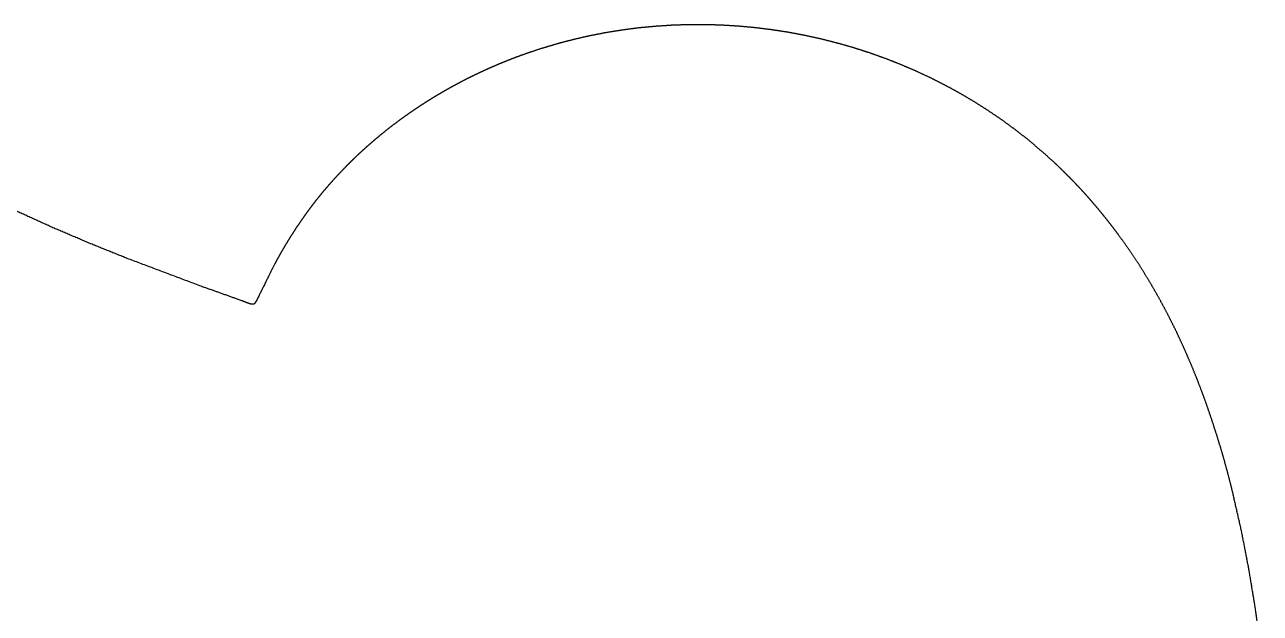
# Model space of a CAD drawing. Header units: feet. Extents: x 3.9 to 4.35, y 0.02 to 1.11.
# Drawn here: x 4.0835 to 4.2493, y 0.9079 to 0.9869 of the extents above; entities that cross this region are included whole.
import ezdxf

# ---------------------------------------------------------------- set-up
doc = ezdxf.new("R2010")
doc.units = ezdxf.units.FT
doc.header["$MEASUREMENT"] = 0
doc.layers.add('Standard', color=178, linetype='Continuous', true_color=0x000000)

msp = doc.modelspace()

# ---------------------------------------------------------------- linework, layer by layer
at = {"layer": 'Standard'}
for points in [[(4.16819, 0.98667), (4.16707, 0.98657), (4.16595, 0.98646)], [(4.16819, 0.98667, 0.10032), (4.16707, 0.98657, 0.10032), (4.16595, 0.98646, 0.10032)], [(4.17043, 0.98682), (4.16931, 0.98674), (4.16819, 0.98667)], [(4.17043, 0.98682, 0.10032), (4.16931, 0.98674, 0.10032), (4.16819, 0.98667, 0.10032)], [(4.16819, 0.98667), (4.16819, 0.98667, 0.05016), (4.16819, 0.98667, 0.10032)], [(4.17267, 0.98689), (4.17155, 0.98685), (4.17043, 0.98682)], [(4.17267, 0.98689, 0.10032), (4.17155, 0.98685, 0.10032), (4.17043, 0.98682, 0.10032)], [(4.17043, 0.98682), (4.17043, 0.98682, 0.05016), (4.17043, 0.98682, 0.10032)], [(4.17491, 0.98689), (4.17379, 0.98689), (4.17267, 0.98689)], [(4.17267, 0.98689), (4.17267, 0.98689, 0.05016), (4.17267, 0.98689, 0.10032)], [(4.17491, 0.98689, 0.10032), (4.17379, 0.98689, 0.10032), (4.17267, 0.98689, 0.10032)], [(4.17715, 0.98682), (4.17603, 0.98686), (4.17491, 0.98689)], [(4.17491, 0.98689), (4.17491, 0.98689, 0.05016), (4.17491, 0.98689, 0.10032)], [(4.17715, 0.98682, 0.10032), (4.17603, 0.98686, 0.10032), (4.17491, 0.98689, 0.10032)], [(4.17938, 0.98668), (4.17827, 0.98675), (4.17715, 0.98682)], [(4.17715, 0.98682), (4.17715, 0.98682, 0.05016), (4.17715, 0.98682, 0.10032)], [(4.17938, 0.98668, 0.10032), (4.17827, 0.98675, 0.10032), (4.17715, 0.98682, 0.10032)], [(4.18161, 0.98648), (4.1805, 0.98658), (4.17938, 0.98668)], [(4.17938, 0.98668), (4.17938, 0.98668, 0.05016), (4.17938, 0.98668, 0.10032)], [(4.18161, 0.98648, 0.10032), (4.1805, 0.98658, 0.10032), (4.17938, 0.98668, 0.10032)], [(4.15929, 0.98539), (4.1582, 0.98514), (4.1571, 0.98488)], [(4.15929, 0.98539, 0.10032), (4.1582, 0.98514, 0.10032), (4.1571, 0.98488, 0.10032)], [(4.1615, 0.98582), (4.1604, 0.9856), (4.15929, 0.98539)], [(4.1615, 0.98582, 0.10032), (4.1604, 0.9856, 0.10032), (4.15929, 0.98539, 0.10032)], [(4.15929, 0.98539), (4.15929, 0.98539, 0.05016), (4.15929, 0.98539, 0.10032)], [(4.16373, 0.98617), (4.16261, 0.98599), (4.1615, 0.98582)], [(4.16373, 0.98617, 0.10032), (4.16261, 0.98599, 0.10032), (4.1615, 0.98582, 0.10032)], [(4.1615, 0.98582), (4.1615, 0.98582, 0.05016), (4.1615, 0.98582, 0.10032)], [(4.16595, 0.98646), (4.16484, 0.98632), (4.16373, 0.98617)], [(4.16595, 0.98646, 0.10032), (4.16484, 0.98632, 0.10032), (4.16373, 0.98617, 0.10032)], [(4.16373, 0.98617), (4.16373, 0.98617, 0.05016), (4.16373, 0.98617, 0.10032)], [(4.16595, 0.98646), (4.16595, 0.98646, 0.05016), (4.16595, 0.98646, 0.10032)], [(4.18383, 0.9862), (4.18272, 0.98634), (4.18161, 0.98648)], [(4.18161, 0.98648), (4.18161, 0.98648, 0.05016), (4.18161, 0.98648, 0.10032)], [(4.18383, 0.9862, 0.10032), (4.18272, 0.98634, 0.10032), (4.18161, 0.98648, 0.10032)], [(4.18604, 0.98586), (4.18494, 0.98603), (4.18383, 0.9862)], [(4.18383, 0.9862), (4.18383, 0.9862, 0.05016), (4.18383, 0.9862, 0.10032)], [(4.18604, 0.98586, 0.10032), (4.18494, 0.98603, 0.10032), (4.18383, 0.9862, 0.10032)], [(4.18824, 0.98544), (4.18714, 0.98565), (4.18604, 0.98586)], [(4.18604, 0.98586), (4.18604, 0.98586, 0.05016), (4.18604, 0.98586, 0.10032)], [(4.18824, 0.98544, 0.10032), (4.18714, 0.98565, 0.10032), (4.18604, 0.98586, 0.10032)], [(4.19043, 0.98496), (4.18933, 0.9852), (4.18824, 0.98544)], [(4.18824, 0.98544), (4.18824, 0.98544, 0.05016), (4.18824, 0.98544, 0.10032)], [(4.19043, 0.98496, 0.10032), (4.18933, 0.9852, 0.10032), (4.18824, 0.98544, 0.10032)], [(4.15268, 0.98364), (4.15157, 0.98327), (4.15047, 0.98289)], [(4.15268, 0.98364, 0.10032), (4.15157, 0.98327, 0.10032), (4.15047, 0.98289, 0.10032)], [(4.15491, 0.98431), (4.1538, 0.98397), (4.15268, 0.98364)], [(4.15491, 0.98431, 0.10032), (4.1538, 0.98397, 0.10032), (4.15268, 0.98364, 0.10032)], [(4.15268, 0.98364), (4.15268, 0.98364, 0.05016), (4.15268, 0.98364, 0.10032)], [(4.1571, 0.98488), (4.15601, 0.9846), (4.15491, 0.98431)], [(4.1571, 0.98488, 0.10032), (4.15601, 0.9846, 0.10032), (4.15491, 0.98431, 0.10032)], [(4.15491, 0.98431), (4.15491, 0.98431, 0.05016), (4.15491, 0.98431, 0.10032)], [(4.1571, 0.98488), (4.1571, 0.98488, 0.05016), (4.1571, 0.98488, 0.10032)], [(4.19259, 0.98441), (4.19151, 0.98469), (4.19043, 0.98496)], [(4.19043, 0.98496), (4.19043, 0.98496, 0.05016), (4.19043, 0.98496, 0.10032)], [(4.19259, 0.98441, 0.10032), (4.19151, 0.98469, 0.10032), (4.19043, 0.98496, 0.10032)], [(4.19474, 0.9838), (4.19367, 0.98411), (4.19259, 0.98441)], [(4.19259, 0.98441), (4.19259, 0.98441, 0.05016), (4.19259, 0.98441, 0.10032)], [(4.19474, 0.9838, 0.10032), (4.19367, 0.98411, 0.10032), (4.19259, 0.98441, 0.10032)], [(4.19687, 0.98312), (4.19581, 0.98346), (4.19474, 0.9838)], [(4.19474, 0.9838), (4.19474, 0.9838, 0.05016), (4.19474, 0.9838, 0.10032)], [(4.19687, 0.98312, 0.10032), (4.19581, 0.98346, 0.10032), (4.19474, 0.9838, 0.10032)], [(4.14828, 0.98206), (4.14774, 0.98184), (4.1472, 0.98162)], [(4.14828, 0.98206, 0.10032), (4.14774, 0.98184, 0.10032), (4.1472, 0.98162, 0.10032)], [(4.14937, 0.98249), (4.14882, 0.98228), (4.14828, 0.98206)], [(4.14937, 0.98249, 0.10032), (4.14882, 0.98228, 0.10032), (4.14828, 0.98206, 0.10032)], [(4.14828, 0.98206), (4.14828, 0.98206, 0.05016), (4.14828, 0.98206, 0.10032)], [(4.15047, 0.98289), (4.14992, 0.98269), (4.14937, 0.98249)], [(4.15047, 0.98289, 0.10032), (4.14992, 0.98269, 0.10032), (4.14937, 0.98249, 0.10032)], [(4.14937, 0.98249), (4.14937, 0.98249, 0.05016), (4.14937, 0.98249, 0.10032)], [(4.15047, 0.98289), (4.15047, 0.98289, 0.05016), (4.15047, 0.98289, 0.10032)], [(4.19898, 0.98237), (4.19793, 0.98274), (4.19687, 0.98312)], [(4.19687, 0.98312), (4.19687, 0.98312, 0.05016), (4.19687, 0.98312, 0.10032)], [(4.19898, 0.98237, 0.10032), (4.19793, 0.98274, 0.10032), (4.19687, 0.98312, 0.10032)], [(4.20106, 0.98155), (4.20002, 0.98196), (4.19898, 0.98237)], [(4.19898, 0.98237), (4.19898, 0.98237, 0.05016), (4.19898, 0.98237, 0.10032)], [(4.20106, 0.98155, 0.10032), (4.20002, 0.98196, 0.10032), (4.19898, 0.98237, 0.10032)], [(4.14399, 0.98018), (4.14347, 0.97992), (4.14294, 0.97967)], [(4.14399, 0.98018, 0.10032), (4.14347, 0.97992, 0.10032), (4.14294, 0.97967, 0.10032)], [(4.14505, 0.98068), (4.14452, 0.98043), (4.14399, 0.98018)], [(4.14505, 0.98068, 0.10032), (4.14452, 0.98043, 0.10032), (4.14399, 0.98018, 0.10032)], [(4.14399, 0.98018), (4.14399, 0.98018, 0.05016), (4.14399, 0.98018, 0.10032)], [(4.14612, 0.98116), (4.14559, 0.98092), (4.14505, 0.98068)], [(4.14612, 0.98116, 0.10032), (4.14559, 0.98092, 0.10032), (4.14505, 0.98068, 0.10032)], [(4.14505, 0.98068), (4.14505, 0.98068, 0.05016), (4.14505, 0.98068, 0.10032)], [(4.1472, 0.98162), (4.14666, 0.98139), (4.14612, 0.98116)], [(4.1472, 0.98162, 0.10032), (4.14666, 0.98139, 0.10032), (4.14612, 0.98116, 0.10032)], [(4.14612, 0.98116), (4.14612, 0.98116, 0.05016), (4.14612, 0.98116, 0.10032)], [(4.1472, 0.98162), (4.1472, 0.98162, 0.05016), (4.1472, 0.98162, 0.10032)], [(4.20312, 0.98067), (4.20209, 0.98111), (4.20106, 0.98155)], [(4.20106, 0.98155), (4.20106, 0.98155, 0.05016), (4.20106, 0.98155, 0.10032)], [(4.20312, 0.98067, 0.10032), (4.20209, 0.98111, 0.10032), (4.20106, 0.98155, 0.10032)], [(4.20514, 0.97973), (4.20413, 0.9802), (4.20312, 0.98067)], [(4.20312, 0.98067), (4.20312, 0.98067, 0.05016), (4.20312, 0.98067, 0.10032)], [(4.20514, 0.97973, 0.10032), (4.20413, 0.9802, 0.10032), (4.20312, 0.98067, 0.10032)], [(4.14087, 0.97857), (4.14036, 0.97829), (4.13985, 0.978)], [(4.14087, 0.97857, 0.10032), (4.14036, 0.97829, 0.10032), (4.13985, 0.978, 0.10032)], [(4.1419, 0.97913), (4.14139, 0.97885), (4.14087, 0.97857)], [(4.1419, 0.97913, 0.10032), (4.14139, 0.97885, 0.10032), (4.14087, 0.97857, 0.10032)], [(4.14087, 0.97857), (4.14087, 0.97857, 0.05016), (4.14087, 0.97857, 0.10032)], [(4.14294, 0.97967), (4.14242, 0.9794), (4.1419, 0.97913)], [(4.14294, 0.97967, 0.10032), (4.14242, 0.9794, 0.10032), (4.1419, 0.97913, 0.10032)], [(4.1419, 0.97913), (4.1419, 0.97913, 0.05016), (4.1419, 0.97913, 0.10032)], [(4.14294, 0.97967), (4.14294, 0.97967, 0.05016), (4.14294, 0.97967, 0.10032)], [(4.20714, 0.97871), (4.20614, 0.97922), (4.20514, 0.97973)], [(4.20514, 0.97973), (4.20514, 0.97973, 0.05016), (4.20514, 0.97973, 0.10032)], [(4.20714, 0.97871, 0.10032), (4.20614, 0.97922, 0.10032), (4.20514, 0.97973, 0.10032)], [(4.2091, 0.97764), (4.20812, 0.97818), (4.20714, 0.97871)], [(4.20714, 0.97871), (4.20714, 0.97871, 0.05016), (4.20714, 0.97871, 0.10032)], [(4.2091, 0.97764, 0.10032), (4.20812, 0.97818, 0.10032), (4.20714, 0.97871, 0.10032)], [(4.13784, 0.9768), (4.13735, 0.97649), (4.13685, 0.97617)], [(4.13784, 0.9768, 0.10032), (4.13735, 0.97649, 0.10032), (4.13685, 0.97617, 0.10032)], [(4.13884, 0.97741), (4.13834, 0.97711), (4.13784, 0.9768)], [(4.13884, 0.97741, 0.10032), (4.13834, 0.97711, 0.10032), (4.13784, 0.9768, 0.10032)], [(4.13784, 0.9768), (4.13784, 0.9768, 0.05016), (4.13784, 0.9768, 0.10032)], [(4.13985, 0.978), (4.13935, 0.97771), (4.13884, 0.97741)], [(4.13985, 0.978, 0.10032), (4.13935, 0.97771, 0.10032), (4.13884, 0.97741, 0.10032)], [(4.13884, 0.97741), (4.13884, 0.97741, 0.05016), (4.13884, 0.97741, 0.10032)], [(4.13985, 0.978), (4.13985, 0.978, 0.05016), (4.13985, 0.978, 0.10032)], [(4.21103, 0.9765), (4.21007, 0.97707), (4.2091, 0.97764)], [(4.2091, 0.97764), (4.2091, 0.97764, 0.05016), (4.2091, 0.97764, 0.10032)], [(4.21103, 0.9765, 0.10032), (4.21007, 0.97707, 0.10032), (4.2091, 0.97764, 0.10032)], [(4.13588, 0.97553), (4.1354, 0.9752), (4.13491, 0.97486)], [(4.13588, 0.97553, 0.10032), (4.1354, 0.9752, 0.10032), (4.13491, 0.97486, 0.10032)], [(4.13685, 0.97617), (4.13636, 0.97585), (4.13588, 0.97553)], [(4.13685, 0.97617, 0.10032), (4.13636, 0.97585, 0.10032), (4.13588, 0.97553, 0.10032)], [(4.13588, 0.97553), (4.13588, 0.97553, 0.05016), (4.13588, 0.97553, 0.10032)], [(4.13685, 0.97617), (4.13685, 0.97617, 0.05016), (4.13685, 0.97617, 0.10032)], [(4.21292, 0.97529), (4.21198, 0.9759), (4.21103, 0.9765)], [(4.21103, 0.9765), (4.21103, 0.9765, 0.05016), (4.21103, 0.9765, 0.10032)], [(4.21292, 0.97529, 0.10032), (4.21198, 0.9759, 0.10032), (4.21103, 0.9765, 0.10032)], [(4.21478, 0.97403), (4.21385, 0.97466), (4.21292, 0.97529)], [(4.21292, 0.97529), (4.21292, 0.97529, 0.05016), (4.21292, 0.97529, 0.10032)], [(4.21478, 0.97403, 0.10032), (4.21385, 0.97466, 0.10032), (4.21292, 0.97529, 0.10032)], [(4.13302, 0.97348), (4.13256, 0.97313), (4.1321, 0.97277)], [(4.13302, 0.97348, 0.10032), (4.13256, 0.97313, 0.10032), (4.1321, 0.97277, 0.10032)], [(4.13396, 0.97418), (4.13349, 0.97383), (4.13302, 0.97348)], [(4.13396, 0.97418, 0.10032), (4.13349, 0.97383, 0.10032), (4.13302, 0.97348, 0.10032)], [(4.13302, 0.97348), (4.13302, 0.97348, 0.05016), (4.13302, 0.97348, 0.10032)], [(4.13491, 0.97486), (4.13444, 0.97452), (4.13396, 0.97418)], [(4.13491, 0.97486, 0.10032), (4.13444, 0.97452, 0.10032), (4.13396, 0.97418, 0.10032)], [(4.13396, 0.97418), (4.13396, 0.97418, 0.05016), (4.13396, 0.97418, 0.10032)], [(4.13491, 0.97486), (4.13491, 0.97486, 0.05016), (4.13491, 0.97486, 0.10032)], [(4.21659, 0.9727), (4.21568, 0.97336), (4.21478, 0.97403)], [(4.21478, 0.97403), (4.21478, 0.97403, 0.05016), (4.21478, 0.97403, 0.10032)], [(4.21659, 0.9727, 0.10032), (4.21568, 0.97336, 0.10032), (4.21478, 0.97403, 0.10032)], [(4.13119, 0.97203), (4.13074, 0.97166), (4.1303, 0.97128)], [(4.13119, 0.97203, 0.10032), (4.13074, 0.97166, 0.10032), (4.1303, 0.97128, 0.10032)], [(4.1321, 0.97277), (4.13165, 0.9724), (4.13119, 0.97203)], [(4.1321, 0.97277, 0.10032), (4.13165, 0.9724, 0.10032), (4.13119, 0.97203, 0.10032)], [(4.13119, 0.97203), (4.13119, 0.97203, 0.05016), (4.13119, 0.97203, 0.10032)], [(4.1321, 0.97277), (4.1321, 0.97277, 0.05016), (4.1321, 0.97277, 0.10032)], [(4.21836, 0.9713), (4.21747, 0.972), (4.21659, 0.9727)], [(4.21659, 0.9727), (4.21659, 0.9727, 0.05016), (4.21659, 0.9727, 0.10032)], [(4.21836, 0.9713, 0.10032), (4.21747, 0.972, 0.10032), (4.21659, 0.9727, 0.10032)], [(4.12941, 0.97051), (4.12898, 0.97012), (4.12855, 0.96973)], [(4.12941, 0.97051, 0.10032), (4.12898, 0.97012, 0.10032), (4.12855, 0.96973, 0.10032)], [(4.1303, 0.97128), (4.12985, 0.9709), (4.12941, 0.97051)], [(4.1303, 0.97128, 0.10032), (4.12985, 0.9709, 0.10032), (4.12941, 0.97051, 0.10032)], [(4.12941, 0.97051), (4.12941, 0.97051, 0.05016), (4.12941, 0.97051, 0.10032)], [(4.1303, 0.97128), (4.1303, 0.97128, 0.05016), (4.1303, 0.97128, 0.10032)], [(4.22008, 0.96985), (4.21922, 0.97057), (4.21836, 0.9713)], [(4.21836, 0.9713), (4.21836, 0.9713, 0.05016), (4.21836, 0.9713, 0.10032)], [(4.22008, 0.96985, 0.10032), (4.21922, 0.97057, 0.10032), (4.21836, 0.9713, 0.10032)], [(4.1277, 0.96893), (4.12728, 0.96852), (4.12687, 0.96811)], [(4.1277, 0.96893, 0.10032), (4.12728, 0.96852, 0.10032), (4.12687, 0.96811, 0.10032)], [(4.12855, 0.96973), (4.12812, 0.96933), (4.1277, 0.96893)], [(4.12855, 0.96973, 0.10032), (4.12812, 0.96933, 0.10032), (4.1277, 0.96893, 0.10032)], [(4.1277, 0.96893), (4.1277, 0.96893, 0.05016), (4.1277, 0.96893, 0.10032)], [(4.12855, 0.96973), (4.12855, 0.96973, 0.05016), (4.12855, 0.96973, 0.10032)], [(4.22176, 0.96833), (4.22092, 0.96909), (4.22008, 0.96985)], [(4.22008, 0.96985), (4.22008, 0.96985, 0.05016), (4.22008, 0.96985, 0.10032)], [(4.22176, 0.96833, 0.10032), (4.22092, 0.96909, 0.10032), (4.22008, 0.96985, 0.10032)], [(4.12605, 0.96727), (4.12565, 0.96684), (4.12525, 0.96642)], [(4.12605, 0.96727, 0.10032), (4.12565, 0.96684, 0.10032), (4.12525, 0.96642, 0.10032)], [(4.12687, 0.96811), (4.12646, 0.96769), (4.12605, 0.96727)], [(4.12687, 0.96811, 0.10032), (4.12646, 0.96769, 0.10032), (4.12605, 0.96727, 0.10032)], [(4.12605, 0.96727), (4.12605, 0.96727, 0.05016), (4.12605, 0.96727, 0.10032)], [(4.12687, 0.96811), (4.12687, 0.96811, 0.05016), (4.12687, 0.96811, 0.10032)], [(4.22271, 0.96742), (4.22224, 0.96788), (4.22176, 0.96833)], [(4.22176, 0.96833), (4.22176, 0.96833, 0.05016), (4.22176, 0.96833, 0.10032)], [(4.22271, 0.96742, 0.10032), (4.22224, 0.96788, 0.10032), (4.22176, 0.96833, 0.10032)], [(4.22364, 0.9665), (4.22317, 0.96696), (4.22271, 0.96742)], [(4.22271, 0.96742), (4.22271, 0.96742, 0.05016), (4.22271, 0.96742, 0.10032)], [(4.22364, 0.9665, 0.10032), (4.22317, 0.96696, 0.10032), (4.22271, 0.96742, 0.10032)], [(4.12447, 0.96555), (4.12408, 0.96511), (4.1237, 0.96466)], [(4.12447, 0.96555, 0.10032), (4.12408, 0.96511, 0.10032), (4.1237, 0.96466, 0.10032)], [(4.12525, 0.96642), (4.12486, 0.96598), (4.12447, 0.96555)], [(4.12525, 0.96642, 0.10032), (4.12486, 0.96598, 0.10032), (4.12447, 0.96555, 0.10032)], [(4.12447, 0.96555), (4.12447, 0.96555, 0.05016), (4.12447, 0.96555, 0.10032)], [(4.12525, 0.96642), (4.12525, 0.96642, 0.05016), (4.12525, 0.96642, 0.10032)], [(4.22454, 0.96557), (4.22409, 0.96604), (4.22364, 0.9665)], [(4.22364, 0.9665), (4.22364, 0.9665, 0.05016), (4.22364, 0.9665, 0.10032)], [(4.22454, 0.96557, 0.10032), (4.22409, 0.96604, 0.10032), (4.22364, 0.9665, 0.10032)], [(4.22543, 0.96463), (4.22498, 0.9651), (4.22454, 0.96557)], [(4.22454, 0.96557), (4.22454, 0.96557, 0.05016), (4.22454, 0.96557, 0.10032)], [(4.22543, 0.96463, 0.10032), (4.22498, 0.9651, 0.10032), (4.22454, 0.96557, 0.10032)], [(4.12288, 0.96366), (4.12248, 0.96316), (4.12209, 0.96265)], [(4.12288, 0.96366, 0.10032), (4.12248, 0.96316, 0.10032), (4.12209, 0.96265, 0.10032)], [(4.1237, 0.96466), (4.12329, 0.96416), (4.12288, 0.96366)], [(4.1237, 0.96466, 0.10032), (4.12329, 0.96416, 0.10032), (4.12288, 0.96366, 0.10032)], [(4.12288, 0.96366), (4.12288, 0.96366, 0.05016), (4.12288, 0.96366, 0.10032)], [(4.1237, 0.96466), (4.1237, 0.96466, 0.05016), (4.1237, 0.96466, 0.10032)], [(4.22629, 0.96367), (4.22586, 0.96415), (4.22543, 0.96463)], [(4.22543, 0.96463), (4.22543, 0.96463, 0.05016), (4.22543, 0.96463, 0.10032)], [(4.22629, 0.96367, 0.10032), (4.22586, 0.96415, 0.10032), (4.22543, 0.96463, 0.10032)], [(4.22713, 0.9627), (4.22671, 0.96318), (4.22629, 0.96367)], [(4.22629, 0.96367), (4.22629, 0.96367, 0.05016), (4.22629, 0.96367, 0.10032)], [(4.22713, 0.9627, 0.10032), (4.22671, 0.96318, 0.10032), (4.22629, 0.96367, 0.10032)], [(4.08715, 0.95972), (4.08471, 0.96083), (4.08226, 0.96194)], [(4.08715, 0.95972, 0.10032), (4.08471, 0.96083, 0.10032), (4.08226, 0.96194, 0.10032)], [(4.12209, 0.96265), (4.1217, 0.96213), (4.12132, 0.96161)], [(4.12209, 0.96265, 0.10032), (4.1217, 0.96213, 0.10032), (4.12132, 0.96161, 0.10032)], [(4.12209, 0.96265), (4.12209, 0.96265, 0.05016), (4.12209, 0.96265, 0.10032)], [(4.22796, 0.96171), (4.22755, 0.9622), (4.22713, 0.9627)], [(4.22713, 0.9627), (4.22713, 0.9627, 0.05016), (4.22713, 0.9627, 0.10032)], [(4.22796, 0.96171, 0.10032), (4.22755, 0.9622, 0.10032), (4.22713, 0.9627, 0.10032)], [(4.12057, 0.96056), (4.12021, 0.96002), (4.11985, 0.95948)], [(4.12057, 0.96056, 0.10032), (4.12021, 0.96002, 0.10032), (4.11985, 0.95948, 0.10032)], [(4.12132, 0.96161), (4.12094, 0.96108), (4.12057, 0.96056)], [(4.12132, 0.96161, 0.10032), (4.12094, 0.96108, 0.10032), (4.12057, 0.96056, 0.10032)], [(4.12057, 0.96056), (4.12057, 0.96056, 0.05016), (4.12057, 0.96056, 0.10032)], [(4.12132, 0.96161), (4.12132, 0.96161, 0.05016), (4.12132, 0.96161, 0.10032)], [(4.22876, 0.96072), (4.22836, 0.96121), (4.22796, 0.96171)], [(4.22796, 0.96171), (4.22796, 0.96171, 0.05016), (4.22796, 0.96171, 0.10032)], [(4.22876, 0.96072, 0.10032), (4.22836, 0.96121, 0.10032), (4.22796, 0.96171, 0.10032)], [(4.22955, 0.95971), (4.22916, 0.96021), (4.22876, 0.96072)], [(4.22876, 0.96072), (4.22876, 0.96072, 0.05016), (4.22876, 0.96072, 0.10032)], [(4.22955, 0.95971, 0.10032), (4.22916, 0.96021, 0.10032), (4.22876, 0.96072, 0.10032)], [(4.09208, 0.95762), (4.08961, 0.95867), (4.08715, 0.95972)], [(4.08715, 0.95972), (4.08715, 0.95972, 0.05016), (4.08715, 0.95972, 0.10032)], [(4.09208, 0.95762, 0.10032), (4.08961, 0.95867, 0.10032), (4.08715, 0.95972, 0.10032)], [(4.11985, 0.95948), (4.1195, 0.95894), (4.11915, 0.9584)], [(4.11985, 0.95948, 0.10032), (4.1195, 0.95894, 0.10032), (4.11915, 0.9584, 0.10032)], [(4.11985, 0.95948), (4.11985, 0.95948, 0.05016), (4.11985, 0.95948, 0.10032)], [(4.23031, 0.95869), (4.22993, 0.9592), (4.22955, 0.95971)], [(4.22955, 0.95971), (4.22955, 0.95971, 0.05016), (4.22955, 0.95971, 0.10032)], [(4.23031, 0.95869, 0.10032), (4.22993, 0.9592, 0.10032), (4.22955, 0.95971, 0.10032)], [(4.23179, 0.95662), (4.23105, 0.95765), (4.23031, 0.95869)], [(4.23031, 0.95869), (4.23031, 0.95869, 0.05016), (4.23031, 0.95869, 0.10032)], [(4.23179, 0.95662, 0.10032), (4.23105, 0.95765, 0.10032), (4.23031, 0.95869, 0.10032)], [(4.09706, 0.95561), (4.09457, 0.95661), (4.09208, 0.95762)], [(4.09208, 0.95762), (4.09208, 0.95762, 0.05016), (4.09208, 0.95762, 0.10032)], [(4.09706, 0.95561, 0.10032), (4.09457, 0.95661, 0.10032), (4.09208, 0.95762, 0.10032)], [(4.11848, 0.9573), (4.11815, 0.95674), (4.11782, 0.95618)], [(4.11848, 0.9573, 0.10032), (4.11815, 0.95674, 0.10032), (4.11782, 0.95618, 0.10032)], [(4.11915, 0.9584), (4.11882, 0.95785), (4.11848, 0.9573)], [(4.11915, 0.9584, 0.10032), (4.11882, 0.95785, 0.10032), (4.11848, 0.9573, 0.10032)], [(4.11848, 0.9573), (4.11848, 0.9573, 0.05016), (4.11848, 0.9573, 0.10032)], [(4.11915, 0.9584), (4.11915, 0.9584, 0.05016), (4.11915, 0.9584, 0.10032)], [(4.09706, 0.95561), (4.09706, 0.95561, 0.05016), (4.09706, 0.95561, 0.10032)], [(4.11741, 0.95544), (4.11721, 0.95507), (4.11702, 0.9547)], [(4.11741, 0.95544, 0.10032), (4.11721, 0.95507, 0.10032), (4.11702, 0.9547, 0.10032)], [(4.11782, 0.95618), (4.11762, 0.95581), (4.11741, 0.95544)], [(4.11782, 0.95618, 0.10032), (4.11762, 0.95581, 0.10032), (4.11741, 0.95544, 0.10032)], [(4.11741, 0.95544), (4.11741, 0.95544, 0.05016), (4.11741, 0.95544, 0.10032)], [(4.11782, 0.95618), (4.11782, 0.95618, 0.05016), (4.11782, 0.95618, 0.10032)], [(4.23319, 0.9545), (4.23249, 0.95556), (4.23179, 0.95662)], [(4.23179, 0.95662), (4.23179, 0.95662, 0.05016), (4.23179, 0.95662, 0.10032)], [(4.23319, 0.9545, 0.10032), (4.23249, 0.95556, 0.10032), (4.23179, 0.95662, 0.10032)], [(4.11702, 0.9547), (4.11702, 0.9547, 0.05016), (4.11702, 0.9547, 0.10032)], [(4.23452, 0.95234), (4.23386, 0.95342), (4.23319, 0.9545)], [(4.23319, 0.9545), (4.23319, 0.9545, 0.05016), (4.23319, 0.9545, 0.10032)], [(4.23452, 0.95234, 0.10032), (4.23386, 0.95342, 0.10032), (4.23319, 0.9545, 0.10032)], [(4.23578, 0.95015), (4.23515, 0.95124), (4.23452, 0.95234)], [(4.23452, 0.95234), (4.23452, 0.95234, 0.05016), (4.23452, 0.95234, 0.10032)], [(4.23578, 0.95015, 0.10032), (4.23515, 0.95124, 0.10032), (4.23452, 0.95234, 0.10032)], [(4.11269, 0.94983), (4.11266, 0.94985), (4.11263, 0.94986)], [(4.11263, 0.94986), (4.11263, 0.94986, 0.05016), (4.11263, 0.94986, 0.10032)], [(4.11269, 0.94983, 0.10032), (4.11266, 0.94985, 0.10032), (4.11263, 0.94986, 0.10032)], [(4.11269, 0.94983), (4.11269, 0.94983, 0.05016), (4.11269, 0.94983, 0.10032)], [(4.11335, 0.94957), (4.11329, 0.94959), (4.11322, 0.94962)], [(4.11322, 0.94962), (4.11322, 0.94962, 0.05016), (4.11322, 0.94962, 0.10032)], [(4.11335, 0.94957, 0.10032), (4.11329, 0.94959, 0.10032), (4.11322, 0.94962, 0.10032)], [(4.11349, 0.94952), (4.11342, 0.94954), (4.11335, 0.94957)], [(4.11335, 0.94957), (4.11335, 0.94957, 0.05016), (4.11335, 0.94957, 0.10032)], [(4.11349, 0.94952, 0.10032), (4.11342, 0.94954, 0.10032), (4.11335, 0.94957, 0.10032)], [(4.11362, 0.94947), (4.11355, 0.9495), (4.11349, 0.94952)], [(4.11349, 0.94952), (4.11349, 0.94952, 0.05016), (4.11349, 0.94952, 0.10032)], [(4.11362, 0.94947, 0.10032), (4.11355, 0.9495, 0.10032), (4.11349, 0.94952, 0.10032)], [(4.11369, 0.94945), (4.11365, 0.94946), (4.11362, 0.94947)], [(4.11362, 0.94947), (4.11362, 0.94947, 0.05016), (4.11362, 0.94947, 0.10032)], [(4.11369, 0.94945, 0.10032), (4.11365, 0.94946, 0.10032), (4.11362, 0.94947, 0.10032)], [(4.11375, 0.94944), (4.11372, 0.94945), (4.11369, 0.94945)], [(4.11369, 0.94945), (4.11369, 0.94945, 0.05016), (4.11369, 0.94945, 0.10032)], [(4.11375, 0.94944, 0.10032), (4.11372, 0.94945, 0.10032), (4.11369, 0.94945, 0.10032)], [(4.11381, 0.94942), (4.11378, 0.94943), (4.11375, 0.94944)], [(4.11375, 0.94944), (4.11375, 0.94944, 0.05016), (4.11375, 0.94944, 0.10032)], [(4.11381, 0.94942, 0.10032), (4.11378, 0.94943, 0.10032), (4.11375, 0.94944, 0.10032)], [(4.11388, 0.94941), (4.11385, 0.94941), (4.11381, 0.94942)], [(4.11381, 0.94942), (4.11381, 0.94942, 0.05016), (4.11381, 0.94942, 0.10032)], [(4.11388, 0.94941, 0.10032), (4.11385, 0.94941, 0.10032), (4.11381, 0.94942, 0.10032)], [(4.11393, 0.94939), (4.11391, 0.9494), (4.11388, 0.94941)], [(4.11388, 0.94941), (4.11388, 0.94941, 0.05016), (4.11388, 0.94941, 0.10032)], [(4.11393, 0.94939, 0.10032), (4.11391, 0.9494, 0.10032), (4.11388, 0.94941, 0.10032)], [(4.11396, 0.94939), (4.11395, 0.94939), (4.11393, 0.94939)], [(4.11393, 0.94939), (4.11393, 0.94939, 0.05016), (4.11393, 0.94939, 0.10032)], [(4.11396, 0.94939, 0.10032), (4.11395, 0.94939, 0.10032), (4.11393, 0.94939, 0.10032)], [(4.11399, 0.94939), (4.11398, 0.94939), (4.11396, 0.94939)], [(4.11396, 0.94939), (4.11396, 0.94939, 0.05016), (4.11396, 0.94939, 0.10032)], [(4.11399, 0.94939, 0.10032), (4.11398, 0.94939, 0.10032), (4.11396, 0.94939, 0.10032)], [(4.11402, 0.94938), (4.114, 0.94938), (4.11399, 0.94939)], [(4.11399, 0.94939), (4.11399, 0.94939, 0.05016), (4.11399, 0.94939, 0.10032)], [(4.11402, 0.94938, 0.10032), (4.114, 0.94938, 0.10032), (4.11399, 0.94939, 0.10032)], [(4.11404, 0.94938), (4.11403, 0.94938), (4.11402, 0.94938)], [(4.11402, 0.94938), (4.11402, 0.94938, 0.05016), (4.11402, 0.94938, 0.10032)], [(4.11404, 0.94938, 0.10032), (4.11403, 0.94938, 0.10032), (4.11402, 0.94938, 0.10032)], [(4.11407, 0.94938), (4.11406, 0.94938), (4.11404, 0.94938)], [(4.11404, 0.94938), (4.11404, 0.94938, 0.05016), (4.11404, 0.94938, 0.10032)], [(4.11407, 0.94938, 0.10032), (4.11406, 0.94938, 0.10032), (4.11404, 0.94938, 0.10032)], [(4.1141, 0.94938), (4.11408, 0.94938), (4.11407, 0.94938)], [(4.11407, 0.94938), (4.11407, 0.94938, 0.05016), (4.11407, 0.94938, 0.10032)], [(4.1141, 0.94938, 0.10032), (4.11408, 0.94938, 0.10032), (4.11407, 0.94938, 0.10032)], [(4.11412, 0.94938), (4.11411, 0.94938), (4.1141, 0.94938)], [(4.1141, 0.94938), (4.1141, 0.94938, 0.05016), (4.1141, 0.94938, 0.10032)], [(4.11412, 0.94938, 0.10032), (4.11411, 0.94938, 0.10032), (4.1141, 0.94938, 0.10032)], [(4.11413, 0.94938), (4.11413, 0.94938), (4.11412, 0.94938)], [(4.11412, 0.94938), (4.11412, 0.94938, 0.05016), (4.11412, 0.94938, 0.10032)], [(4.11413, 0.94938, 0.10032), (4.11413, 0.94938, 0.10032), (4.11412, 0.94938, 0.10032)], [(4.11414, 0.94938), (4.11414, 0.94938), (4.11413, 0.94938)], [(4.11413, 0.94938), (4.11413, 0.94938, 0.05016), (4.11413, 0.94938, 0.10032)], [(4.11414, 0.94938, 0.10032), (4.11414, 0.94938, 0.10032), (4.11413, 0.94938, 0.10032)], [(4.11415, 0.94938), (4.11415, 0.94938), (4.11414, 0.94938)], [(4.11414, 0.94938), (4.11414, 0.94938, 0.05016), (4.11414, 0.94938, 0.10032)], [(4.11415, 0.94938, 0.10032), (4.11415, 0.94938, 0.10032), (4.11414, 0.94938, 0.10032)], [(4.11416, 0.94938), (4.11416, 0.94938), (4.11415, 0.94938)], [(4.11415, 0.94938), (4.11415, 0.94938, 0.05016), (4.11415, 0.94938, 0.10032)], [(4.11416, 0.94938, 0.10032), (4.11416, 0.94938, 0.10032), (4.11415, 0.94938, 0.10032)], [(4.11417, 0.94938), (4.11417, 0.94938), (4.11416, 0.94938)], [(4.11416, 0.94938), (4.11416, 0.94938, 0.05016), (4.11416, 0.94938, 0.10032)], [(4.11417, 0.94938, 0.10032), (4.11417, 0.94938, 0.10032), (4.11416, 0.94938, 0.10032)], [(4.11419, 0.94938), (4.11418, 0.94938), (4.11417, 0.94938)], [(4.11417, 0.94938), (4.11417, 0.94938, 0.05016), (4.11417, 0.94938, 0.10032)], [(4.11419, 0.94938, 0.10032), (4.11418, 0.94938, 0.10032), (4.11417, 0.94938, 0.10032)], [(4.1142, 0.94938), (4.11419, 0.94938), (4.11419, 0.94938)], [(4.11419, 0.94938), (4.11419, 0.94938, 0.05016), (4.11419, 0.94938, 0.10032)], [(4.1142, 0.94938, 0.10032), (4.11419, 0.94938, 0.10032), (4.11419, 0.94938, 0.10032)], [(4.11421, 0.94938), (4.1142, 0.94938), (4.1142, 0.94938)], [(4.1142, 0.94938), (4.1142, 0.94938, 0.05016), (4.1142, 0.94938, 0.10032)], [(4.11421, 0.94938, 0.10032), (4.1142, 0.94938, 0.10032), (4.1142, 0.94938, 0.10032)], [(4.11422, 0.94939), (4.11422, 0.94939), (4.11421, 0.94939)], [(4.11421, 0.94939), (4.11421, 0.94939, 0.05016), (4.11421, 0.94939, 0.10032)], [(4.11422, 0.94939, 0.10032), (4.11422, 0.94939, 0.10032), (4.11421, 0.94939, 0.10032)], [(4.11421, 0.94939), (4.11421, 0.94938), (4.11421, 0.94938)], [(4.11421, 0.94939, 0.10032), (4.11421, 0.94938, 0.10032), (4.11421, 0.94938, 0.10032)], [(4.11421, 0.94938), (4.11421, 0.94938, 0.05016), (4.11421, 0.94938, 0.10032)], [(4.11423, 0.94939), (4.11423, 0.94939), (4.11422, 0.94939)], [(4.11422, 0.94939), (4.11422, 0.94939, 0.05016), (4.11422, 0.94939, 0.10032)], [(4.11423, 0.94939, 0.10032), (4.11423, 0.94939, 0.10032), (4.11422, 0.94939, 0.10032)], [(4.11424, 0.94939), (4.11424, 0.94939), (4.11423, 0.94939)], [(4.11423, 0.94939), (4.11423, 0.94939, 0.05016), (4.11423, 0.94939, 0.10032)], [(4.11424, 0.94939, 0.10032), (4.11424, 0.94939, 0.10032), (4.11423, 0.94939, 0.10032)], [(4.11425, 0.9494), (4.11425, 0.94939), (4.11424, 0.94939)], [(4.11425, 0.9494, 0.10032), (4.11425, 0.94939, 0.10032), (4.11424, 0.94939, 0.10032)], [(4.11424, 0.94939), (4.11424, 0.94939, 0.05016), (4.11424, 0.94939, 0.10032)], [(4.11426, 0.9494), (4.11425, 0.9494), (4.11425, 0.9494)], [(4.11425, 0.9494), (4.11425, 0.9494, 0.05016), (4.11425, 0.9494, 0.10032)], [(4.11426, 0.9494, 0.10032), (4.11425, 0.9494, 0.10032), (4.11425, 0.9494, 0.10032)], [(4.11427, 0.9494), (4.11426, 0.9494), (4.11426, 0.9494)], [(4.11426, 0.9494), (4.11426, 0.9494, 0.05016), (4.11426, 0.9494, 0.10032)], [(4.11427, 0.9494, 0.10032), (4.11426, 0.9494, 0.10032), (4.11426, 0.9494, 0.10032)], [(4.11428, 0.94941), (4.11428, 0.94941), (4.11427, 0.94941)], [(4.11427, 0.94941), (4.11427, 0.94941, 0.05016), (4.11427, 0.94941, 0.10032)], [(4.11428, 0.94941, 0.10032), (4.11428, 0.94941, 0.10032), (4.11427, 0.94941, 0.10032)], [(4.11427, 0.94941), (4.11427, 0.9494), (4.11427, 0.9494)], [(4.11427, 0.94941, 0.10032), (4.11427, 0.9494, 0.10032), (4.11427, 0.9494, 0.10032)], [(4.11427, 0.9494), (4.11427, 0.9494, 0.05016), (4.11427, 0.9494, 0.10032)], [(4.11429, 0.94941), (4.11428, 0.94941), (4.11428, 0.94941)], [(4.11428, 0.94941), (4.11428, 0.94941, 0.05016), (4.11428, 0.94941, 0.10032)], [(4.11429, 0.94941, 0.10032), (4.11428, 0.94941, 0.10032), (4.11428, 0.94941, 0.10032)], [(4.1143, 0.94942), (4.1143, 0.94942), (4.11429, 0.94942)], [(4.11429, 0.94942), (4.11429, 0.94942, 0.05016), (4.11429, 0.94942, 0.10032)], [(4.1143, 0.94942, 0.10032), (4.1143, 0.94942, 0.10032), (4.11429, 0.94942, 0.10032)], [(4.11429, 0.94942), (4.11429, 0.94942), (4.11429, 0.94941)], [(4.11429, 0.94942, 0.10032), (4.11429, 0.94942, 0.10032), (4.11429, 0.94941, 0.10032)], [(4.11429, 0.94941), (4.11429, 0.94941, 0.05016), (4.11429, 0.94941, 0.10032)], [(4.11431, 0.94943), (4.1143, 0.94943), (4.1143, 0.94942)], [(4.11431, 0.94943, 0.10032), (4.1143, 0.94943, 0.10032), (4.1143, 0.94942, 0.10032)], [(4.1143, 0.94942), (4.1143, 0.94942, 0.05016), (4.1143, 0.94942, 0.10032)], [(4.11433, 0.94945), (4.11432, 0.94945), (4.11431, 0.94944)], [(4.11433, 0.94945, 0.10032), (4.11432, 0.94945, 0.10032), (4.11431, 0.94944, 0.10032)], [(4.11431, 0.94944), (4.11431, 0.94944, 0.05016), (4.11431, 0.94944, 0.10032)], [(4.11431, 0.94944), (4.11431, 0.94943), (4.11431, 0.94943)], [(4.11431, 0.94944, 0.10032), (4.11431, 0.94943, 0.10032), (4.11431, 0.94943, 0.10032)], [(4.11431, 0.94943), (4.11431, 0.94943, 0.05016), (4.11431, 0.94943, 0.10032)], [(4.11435, 0.94948), (4.11434, 0.94947), (4.11433, 0.94945)], [(4.11435, 0.94948, 0.10032), (4.11434, 0.94947, 0.10032), (4.11433, 0.94945, 0.10032)], [(4.11433, 0.94945), (4.11433, 0.94945, 0.05016), (4.11433, 0.94945, 0.10032)], [(4.11437, 0.9495), (4.11436, 0.94949), (4.11435, 0.94948)], [(4.11437, 0.9495, 0.10032), (4.11436, 0.94949, 0.10032), (4.11435, 0.94948, 0.10032)], [(4.11435, 0.94948), (4.11435, 0.94948, 0.05016), (4.11435, 0.94948, 0.10032)], [(4.11438, 0.94952), (4.11438, 0.94951), (4.11437, 0.9495)], [(4.11438, 0.94952, 0.10032), (4.11438, 0.94951, 0.10032), (4.11437, 0.9495, 0.10032)], [(4.11437, 0.9495), (4.11437, 0.9495, 0.05016), (4.11437, 0.9495, 0.10032)], [(4.1144, 0.94954), (4.11439, 0.94953), (4.11438, 0.94952)], [(4.1144, 0.94954, 0.10032), (4.11439, 0.94953, 0.10032), (4.11438, 0.94952, 0.10032)], [(4.11438, 0.94952), (4.11438, 0.94952, 0.05016), (4.11438, 0.94952, 0.10032)], [(4.11442, 0.94956), (4.11441, 0.94955), (4.1144, 0.94954)], [(4.11442, 0.94956, 0.10032), (4.11441, 0.94955, 0.10032), (4.1144, 0.94954, 0.10032)], [(4.1144, 0.94954), (4.1144, 0.94954, 0.05016), (4.1144, 0.94954, 0.10032)], [(4.11445, 0.94961), (4.11443, 0.94958), (4.11442, 0.94956)], [(4.11445, 0.94961, 0.10032), (4.11443, 0.94958, 0.10032), (4.11442, 0.94956, 0.10032)], [(4.11442, 0.94956), (4.11442, 0.94956, 0.05016), (4.11442, 0.94956, 0.10032)], [(4.11448, 0.94965), (4.11447, 0.94963), (4.11445, 0.94961)], [(4.11448, 0.94965, 0.10032), (4.11447, 0.94963, 0.10032), (4.11445, 0.94961, 0.10032)], [(4.11445, 0.94961), (4.11445, 0.94961, 0.05016), (4.11445, 0.94961, 0.10032)], [(4.11451, 0.9497), (4.1145, 0.94968), (4.11448, 0.94965)], [(4.11451, 0.9497, 0.10032), (4.1145, 0.94968, 0.10032), (4.11448, 0.94965, 0.10032)], [(4.11448, 0.94965), (4.11448, 0.94965, 0.05016), (4.11448, 0.94965, 0.10032)], [(4.11454, 0.94975), (4.11453, 0.94973), (4.11451, 0.9497)], [(4.11454, 0.94975, 0.10032), (4.11453, 0.94973, 0.10032), (4.11451, 0.9497, 0.10032)], [(4.11451, 0.9497), (4.11451, 0.9497, 0.05016), (4.11451, 0.9497, 0.10032)], [(4.11457, 0.9498), (4.11456, 0.94978), (4.11454, 0.94975)], [(4.11457, 0.9498, 0.10032), (4.11456, 0.94978, 0.10032), (4.11454, 0.94975, 0.10032)], [(4.11454, 0.94975), (4.11454, 0.94975, 0.05016), (4.11454, 0.94975, 0.10032)], [(4.11463, 0.9499), (4.1146, 0.94985), (4.11457, 0.9498)], [(4.11463, 0.9499, 0.10032), (4.1146, 0.94985, 0.10032), (4.11457, 0.9498, 0.10032)], [(4.11457, 0.9498), (4.11457, 0.9498, 0.05016), (4.11457, 0.9498, 0.10032)], [(4.11463, 0.9499), (4.11463, 0.9499, 0.05016), (4.11463, 0.9499, 0.10032)], [(4.23698, 0.94791), (4.23638, 0.94903), (4.23578, 0.95015)], [(4.23578, 0.95015), (4.23578, 0.95015, 0.05016), (4.23578, 0.95015, 0.10032)], [(4.23698, 0.94791, 0.10032), (4.23638, 0.94903, 0.10032), (4.23578, 0.95015, 0.10032)], [(4.23811, 0.94564), (4.23754, 0.94678), (4.23698, 0.94791)], [(4.23698, 0.94791), (4.23698, 0.94791, 0.05016), (4.23698, 0.94791, 0.10032)], [(4.23811, 0.94564, 0.10032), (4.23754, 0.94678, 0.10032), (4.23698, 0.94791, 0.10032)], [(4.23917, 0.94334), (4.23864, 0.94449), (4.23811, 0.94564)], [(4.23811, 0.94564), (4.23811, 0.94564, 0.05016), (4.23811, 0.94564, 0.10032)], [(4.23917, 0.94334, 0.10032), (4.23864, 0.94449, 0.10032), (4.23811, 0.94564, 0.10032)], [(4.24018, 0.94101), (4.23967, 0.94217), (4.23917, 0.94334)], [(4.23917, 0.94334), (4.23917, 0.94334, 0.05016), (4.23917, 0.94334, 0.10032)], [(4.24018, 0.94101, 0.10032), (4.23967, 0.94217, 0.10032), (4.23917, 0.94334, 0.10032)], [(4.24112, 0.93865), (4.24065, 0.93983), (4.24018, 0.94101)], [(4.24018, 0.94101), (4.24018, 0.94101, 0.05016), (4.24018, 0.94101, 0.10032)], [(4.24112, 0.93865, 0.10032), (4.24065, 0.93983, 0.10032), (4.24018, 0.94101, 0.10032)], [(4.24201, 0.93626), (4.24157, 0.93745), (4.24112, 0.93865)], [(4.24112, 0.93865), (4.24112, 0.93865, 0.05016), (4.24112, 0.93865, 0.10032)], [(4.24201, 0.93626, 0.10032), (4.24157, 0.93745, 0.10032), (4.24112, 0.93865, 0.10032)], [(4.24284, 0.93385), (4.24243, 0.93505), (4.24201, 0.93626)], [(4.24201, 0.93626), (4.24201, 0.93626, 0.05016), (4.24201, 0.93626, 0.10032)], [(4.24284, 0.93385, 0.10032), (4.24243, 0.93505, 0.10032), (4.24201, 0.93626, 0.10032)], [(4.24363, 0.93141), (4.24323, 0.93263), (4.24284, 0.93385)], [(4.24284, 0.93385), (4.24284, 0.93385, 0.05016), (4.24284, 0.93385, 0.10032)], [(4.24363, 0.93141, 0.10032), (4.24323, 0.93263, 0.10032), (4.24284, 0.93385, 0.10032)], [(4.24436, 0.92896), (4.24399, 0.93018), (4.24363, 0.93141)], [(4.24363, 0.93141), (4.24363, 0.93141, 0.05016), (4.24363, 0.93141, 0.10032)], [(4.24436, 0.92896, 0.10032), (4.24399, 0.93018, 0.10032), (4.24363, 0.93141, 0.10032)], [(4.24504, 0.92648), (4.2447, 0.92772), (4.24436, 0.92896)], [(4.24436, 0.92896), (4.24436, 0.92896, 0.05016), (4.24436, 0.92896, 0.10032)], [(4.24504, 0.92648, 0.10032), (4.2447, 0.92772, 0.10032), (4.24436, 0.92896, 0.10032)], [(4.24567, 0.92399), (4.24536, 0.92524), (4.24504, 0.92648)], [(4.24504, 0.92648), (4.24504, 0.92648, 0.05016), (4.24504, 0.92648, 0.10032)], [(4.24567, 0.92399, 0.10032), (4.24536, 0.92524, 0.10032), (4.24504, 0.92648, 0.10032)], [(4.24681, 0.91897), (4.24624, 0.92148), (4.24567, 0.92399)], [(4.24567, 0.92399), (4.24567, 0.92399, 0.05016), (4.24567, 0.92399, 0.10032)], [(4.24681, 0.91897, 0.10032), (4.24624, 0.92148, 0.10032), (4.24567, 0.92399, 0.10032)], [(4.24779, 0.91392), (4.2473, 0.91645), (4.24681, 0.91897)], [(4.24681, 0.91897), (4.24681, 0.91897, 0.05016), (4.24681, 0.91897, 0.10032)], [(4.24779, 0.91392, 0.10032), (4.2473, 0.91645, 0.10032), (4.24681, 0.91897, 0.10032)], [(4.24863, 0.90884), (4.24821, 0.91138), (4.24779, 0.91392)], [(4.24779, 0.91392), (4.24779, 0.91392, 0.05016), (4.24779, 0.91392, 0.10032)], [(4.24863, 0.90884, 0.10032), (4.24821, 0.91138, 0.10032), (4.24779, 0.91392, 0.10032)], [(4.24933, 0.90375), (4.24898, 0.90629), (4.24863, 0.90884)], [(4.24863, 0.90884), (4.24863, 0.90884, 0.05016), (4.24863, 0.90884, 0.10032)], [(4.24933, 0.90375, 0.10032), (4.24898, 0.90629, 0.10032), (4.24863, 0.90884, 0.10032)]]:
    msp.add_open_spline(points, degree=2, dxfattribs=at)
for points, knots in [([(4.11263, 0.94986), (4.10997, 0.95081), (4.10731, 0.95175), (4.10218, 0.95368), (4.09706, 0.95561)], [579, 579, 579, 580, 580, 581, 581, 581]), ([(4.11263, 0.94986, 0.10032), (4.10997, 0.95081, 0.10032), (4.10731, 0.95175, 0.10032), (4.10218, 0.95368, 0.10032), (4.09706, 0.95561, 0.10032)], [579, 579, 579, 580, 580, 581, 581, 581]), ([(4.11702, 0.9547), (4.11664, 0.95395), (4.11627, 0.95321), (4.11552, 0.9517), (4.11478, 0.9502), (4.11473, 0.9501), (4.11468, 0.95), (4.11465, 0.94995), (4.11463, 0.9499)], [522, 522, 522, 523, 523, 524, 524, 525, 525, 526, 526, 526]), ([(4.11702, 0.9547, 0.10032), (4.11664, 0.95395, 0.10032), (4.11627, 0.95321, 0.10032), (4.11552, 0.9517, 0.10032), (4.11478, 0.9502, 0.10032), (4.11473, 0.9501, 0.10032), (4.11468, 0.95, 0.10032), (4.11465, 0.94995, 0.10032), (4.11463, 0.9499, 0.10032)], [522, 522, 522, 523, 523, 524, 524, 525, 525, 526, 526, 526]), ([(4.11322, 0.94962), (4.1131, 0.94967), (4.11298, 0.94972), (4.11288, 0.94976), (4.11277, 0.9498), (4.11273, 0.94982), (4.11269, 0.94983)], [575, 575, 575, 576, 576, 577, 577, 578, 578, 578]), ([(4.11322, 0.94962, 0.10032), (4.1131, 0.94967, 0.10032), (4.11298, 0.94972, 0.10032), (4.11288, 0.94976, 0.10032), (4.11277, 0.9498, 0.10032), (4.11273, 0.94982, 0.10032), (4.11269, 0.94983, 0.10032)], [575, 575, 575, 576, 576, 577, 577, 578, 578, 578])]:
    msp.add_open_spline(points, degree=2, knots=knots, dxfattribs=at)

doc.saveas('drawing.dxf')
